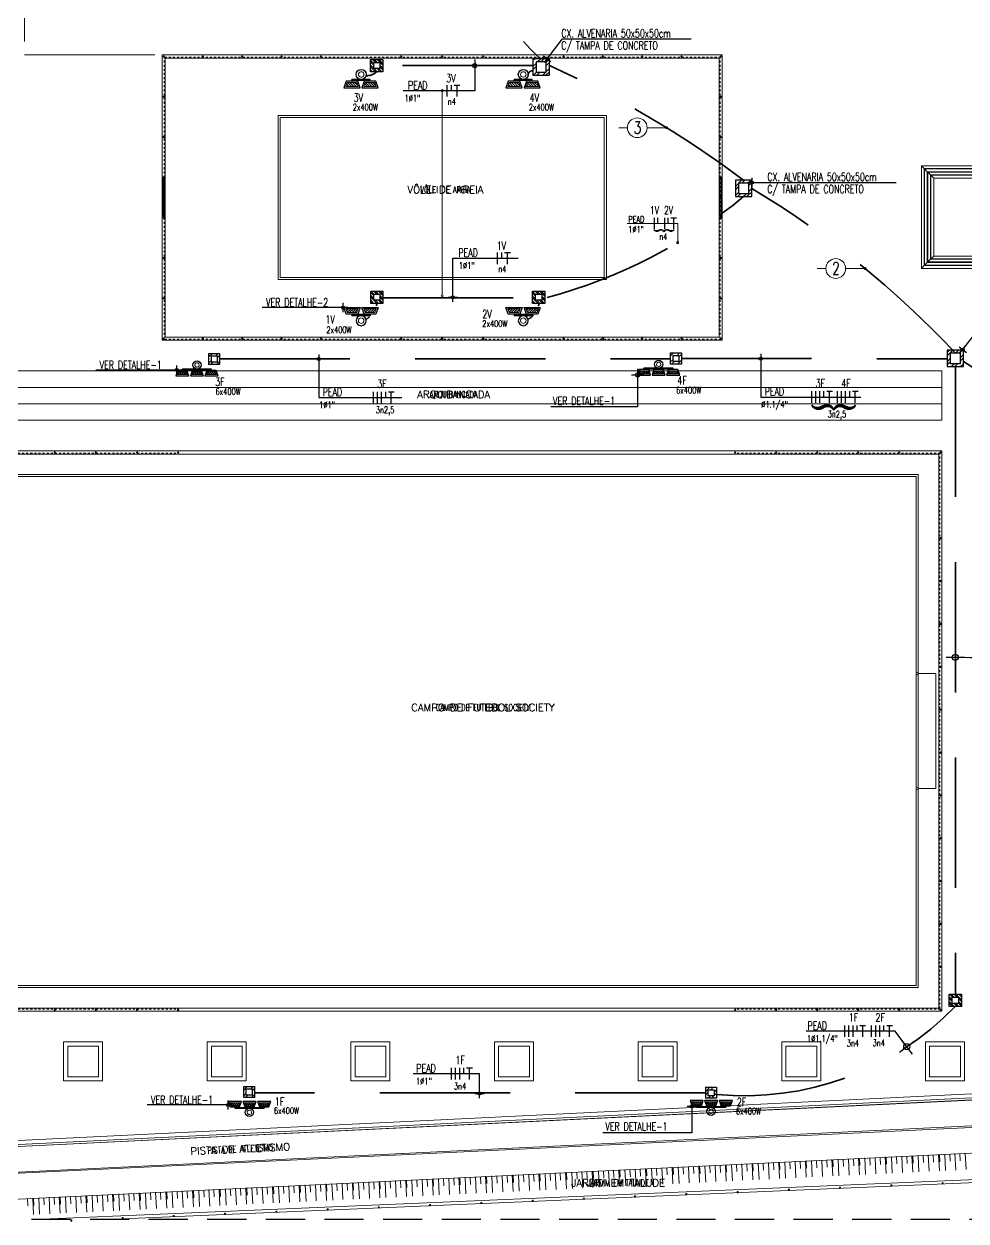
# Model space of a CAD drawing. Header units: millimetres. Extents: x 206 to 837, y 40 to 323.
# Drawn here: x 688.6 to 734.5, y 188.5 to 246.9 of the extents above; entities that cross this region are included whole.
import ezdxf
from ezdxf.enums import TextEntityAlignment as Align

# ---------------------------------------------------------------- set-up
doc = ezdxf.new("R2010")
doc.units = ezdxf.units.MM
doc.linetypes.add('ARQ-MEPJ_BAS-PJ1-GERAL-R06$0$TT4', pattern=[0.1, 0.05, -0.05])
doc.linetypes.add('HIDDEN', pattern=[9.525, 6.35, -3.175])
for name, color, linetype, lineweight in [('I-ARQ', 8, 'Continuous', 0), ('I-CAIXAS', 3, 'Continuous', 30), ('I-ELET_PISO', 5, 'HIDDEN', 35), ('I-FIAÇÃO', 2, 'Continuous', 25), ('I-LIN_CHAMADA', 9, 'Continuous', 9), ('I-LUMINÁRIA_EXT', 4, 'Continuous', 25), ('I-NORMO_ARQ', 9, 'Continuous', 0), ('I-TEXTOS', 2, 'Continuous', 25)]:
    doc.layers.add(name, color=color, linetype=linetype, lineweight=lineweight)
doc.styles.add('COTA200', font='ROMANS.SHX')
doc.styles.add('ROMANS', font='ROMANS.SHX', dxfattribs={"height": 0.25})
doc.styles.get("Standard").update_dxf_attribs({"font": 'arial.ttf'})
doc.dimstyles.new('STANDARD$7', dxfattribs={"dimscale": 1.5, "dimtxt": 0.7, "dimasz": 0.15, "dimexe": 0.1, "dimexo": 0.05, "dimgap": 0.1, "dimtad": 1, "dimdec": 3, "dimzin": 4, "dimdsep": 46, "dimtxsty": 'ROMANS', "dimblk": 'DOT', "dimblk1": 'DOTSMALL', "dimblk2": 'DOTSMALL', "dimsah": 1, "dimcen": 0, "dimdle": 0.15, "dimse1": 1, "dimse2": 1, "dimclrd": 7, "dimclre": 8, "dimclrt": 256, "dimaunit": 1, "dimadec": 0, "dimazin": 0, "dimtfac": 0.006667, "dimtdec": 3, "dimtix": 1, "dimtmove": 2, "dimatfit": 3, "dimldrblk": 'DOTSMALL', "dimfxl": 1, "dimtolj": 1, "dimtzin": 4, "dimarcsym": 0})

# ---------------------------------------------------------------- blocks, each defined once
blk = doc.blocks.new('A$C2C1F21F5')
at = {"layer": 'I-ARQ'}
for p, q in [((15.074, 11.895), (15.224, 11.895)), ((15.674, -36.805), (15.674, 11.895)), ((16.474, -36.805), (16.474, 11.895))]:
    blk.add_line(p, q, dxfattribs=at)
for points in [[(16.074, -36.805), (14.874, -36.805), (14.874, 11.895), (16.074, 11.895)], [(16.074, -36.805), (17.274, -36.805), (17.274, 11.895), (16.074, 11.895)]]:
    blk.add_lwpolyline(points, dxfattribs=at)
blk = doc.blocks.new('A$C7A5F3391')
at = {"layer": 'I-ARQ', "ltscale": 10}
for p, q in [((0.135, 4.865), (0, 5)), ((0.29, 4.71), (0.155, 4.845)), ((0.445, 4.555), (0.31, 4.69)), ((4.555, 4.555), (4.69, 4.69)), ((4.71, 4.71), (4.845, 4.845)), ((4.865, 4.865), (5, 5)), ((0.465, 4.535), (0.6, 4.4)), ((4.535, 4.535), (4.4, 4.4)), ((0.465, 0.465), (0.6, 0.6)), ((4.535, 0.465), (4.4, 0.6)), ((0.135, 0.135), (0, 0)), ((0.29, 0.29), (0.155, 0.155)), ((0.445, 0.445), (0.31, 0.31)), ((4.555, 0.445), (4.69, 0.31)), ((4.71, 0.29), (4.845, 0.155)), ((4.865, 0.135), (5, 0))]:
    blk.add_line(p, q, dxfattribs=at)
for points in [[(0, 4.865), (0, 5), (5, 5), (5, 0), (4.865, 0)], [(5, 0.135), (5, 0), (0, 0), (0, 5), (0.135, 5)], [(0, 4.71), (0, 4.845)], [(0, 4.555), (0, 4.69)], [(0.135, 4.865), (0.135, 0.135), (4.865, 0.135)], [(4.865, 0.135), (4.865, 4.865), (0.135, 4.865)], [(0.155, 4.845), (4.845, 4.845), (4.845, 0.155), (0.155, 0.155), (0.155, 4.845)], [(0.29, 4.71), (0.29, 0.29), (4.71, 0.29)], [(0.29, 4.575), (0.29, 4.71), (4.71, 4.71), (4.71, 0.465)], [(4.71, 0.29), (4.71, 4.71), (0.29, 4.71)], [(4.535, 0.29), (0.29, 0.29), (0.29, 4.535)], [(4.535, 0.465), (0.465, 0.465), (0.465, 4.535)], [(4.535, 0), (4.4, 0)]]:
    blk.add_lwpolyline(points, dxfattribs=at)
for points in [[(4.69, 0.31), (0.31, 0.31), (0.31, 4.69), (4.69, 4.69), (4.69, 0.31)], [(4.555, 0.445), (4.555, 4.555), (0.445, 4.555), (0.445, 0.445), (4.555, 0.445)], [(0.465, 4.535), (0.465, 0.465), (4.535, 0.465), (4.535, 4.535)], [(4.4, 0.6), (4.4, 4.4), (0.6, 4.4), (0.6, 0.6), (4.4, 0.6)]]:
    blk.add_lwpolyline(points, close=True, dxfattribs=at)
blk = doc.blocks.new('A$C72AE6952')
at = {"layer": 'I-ARQ'}
for p, q in [((48.7, 27.3), (0, 27.3)), ((0, 27.3), (0, 0)), ((48.55, 27.15), (0.15, 27.15)), ((0.15, 27.15), (0.15, 0.15)), ((48.55, 27.15), (48.55, 0.15)), ((48.7, 27.3), (48.7, 0)), ((0.15, 0.65), (0.15, 26.65)), ((0.3, 10.85), (0.3, 16.45)), ((0.3, 16.45), (1.15, 16.45)), ((47.324, 16.45), (46.15, 16.45)), ((47.324, 10.85), (47.324, 16.45)), ((47.324, 10.85), (47.324, 16.45)), ((0.3, 10.85), (1.15, 10.85)), ((47.324, 10.85), (46.15, 10.85)), ((48.7, 0), (0, 0)), ((48.55, 0.15), (0.15, 0.15))]:
    blk.add_line(p, q, dxfattribs=at)
at = {"layer": 'I-ARQ', "linetype": 'ARQ-MEPJ_BAS-PJ1-GERAL-R06$0$TT4'}
for p, q in [((0.075, 27.194), (10.075, 27.194)), ((0.106, 27.225), (0.106, 0.075)), ((48.625, 27.194), (37.225, 27.194)), ((48.594, 27.225), (48.594, 0.075)), ((0.075, 0.106), (10.075, 0.106)), ((48.625, 0.106), (37.225, 0.106))]:
    blk.add_line(p, q, dxfattribs=at)
at = {"layer": 'I-ARQ'}
for points in [[(46.15, 1.15), (46.15, 26.15), (1.15, 26.15), (1.15, 1.15)], [(46.05, 1.25), (46.05, 26.05), (1.25, 26.05), (1.25, 1.25)]]:
    blk.add_lwpolyline(points, close=True, dxfattribs=at)
for centre, radius in [((0.075, 27.225), 0.0312), ((0.075, 27.225), 0.0312), ((2.075, 27.225), 0.0312), ((4.075, 27.225), 0.0312), ((6.075, 27.225), 0.0312), ((8.075, 27.225), 0.0312), ((10.075, 27.225), 0.0312), ((37.225, 27.225), 0.0312), ((39.225, 27.225), 0.0312), ((41.225, 27.225), 0.0312), ((43.225, 27.225), 0.0312), ((45.225, 27.225), 0.0312), ((48.625, 27.225), 0.0312), ((48.625, 25.31), 0.0312), ((48.625, 23.395), 0.0312), ((0.075, 23.048), 0.0312), ((48.625, 21.48), 0.0312), ((0.075, 20.96), 0.0312), ((48.625, 19.565), 0.0312), ((0.075, 18.871), 0.0312), ((0.075, 16.783), 0.0312), ((1.2, 16.45), 0.05), ((46.1, 16.45), 0.05), ((48.625, 15.65), 0.0312), ((0.075, 14.694), 0.0312), ((48.625, 13.65), 0.0312), ((0.075, 12.606), 0.0312), ((48.625, 11.65), 0.0312), ((0.075, 10.517), 0.0312), ((1.2, 10.85), 0.05), ((46.1, 10.85), 0.05), ((0.075, 8.429), 0.0312), ((48.625, 7.735), 0.0312), ((0.075, 6.34), 0.0312), ((48.625, 5.82), 0.0312), ((0.075, 4.252), 0.0312), ((48.625, 3.905), 0.0312), ((0.075, 2.163), 0.0312), ((48.625, 1.99), 0.0312), ((0.075, 0.075), 0.0312), ((2.075, 0.075), 0.0312), ((4.075, 0.075), 0.0312), ((6.075, 0.075), 0.0312), ((8.075, 0.075), 0.0312), ((10.075, 0.075), 0.0312), ((37.225, 0.075), 0.0312), ((39.225, 0.075), 0.0312), ((41.225, 0.075), 0.0312), ((43.225, 0.075), 0.0312), ((48.225, 0.075), 0.0312), ((48.625, 0.075), 0.0312)]:
    blk.add_circle(centre, radius, dxfattribs=at)
blk = doc.blocks.new('A$C153C7E87')
at = {"layer": 'I-ARQ'}
for p, q in [((0, 27.3), (0, 0)), ((13.9, 27.3), (0, 27.3)), ((13.75, 27.15), (0.15, 27.15)), ((0.15, 27.15), (0.15, 0.15)), ((6.045, 27.256), (6.919, 27.256)), ((6.045, 27.194), (6.919, 27.194)), ((6.981, 27.256), (7.855, 27.256)), ((6.981, 27.194), (7.855, 27.194)), ((13.75, 27.15), (13.75, 0.15)), ((13.9, 27.3), (13.9, 0)), ((2.209, 13.65), (12.109, 13.65)), ((13.9, 0), (0, 0)), ((13.75, 0.15), (0.15, 0.15)), ((6.045, 0.106), (6.919, 0.106)), ((6.045, 0.044), (6.919, 0.044)), ((6.981, 0.106), (7.855, 0.106)), ((6.981, 0.044), (7.855, 0.044))]:
    blk.add_line(p, q, dxfattribs=at)
at = {"layer": 'I-ARQ', "linetype": 'ARQ-MEPJ_BAS-PJ1-GERAL-R06$0$TT4'}
for p, q in [((0.044, 27.225), (0.044, 0.075)), ((5.968, 27.194), (0.075, 27.194)), ((6.076, 27.225), (6.888, 27.225)), ((7.013, 27.225), (7.824, 27.225)), ((13.825, 27.194), (7.958, 27.194)), ((13.794, 27.225), (13.794, 0.075)), ((5.968, 0.106), (0.075, 0.106)), ((6.076, 0.075), (6.888, 0.075)), ((7.013, 0.075), (7.824, 0.075)), ((13.825, 0.106), (7.958, 0.106))]:
    blk.add_line(p, q, dxfattribs=at)
at = {"layer": 'I-ARQ'}
blk.add_lwpolyline([(0.15, 27.15), (13.75, 27.15), (13.75, 0.15), (0.15, 0.15), (0.15, 27.15)], dxfattribs=at)
for points in [[(10.95, 5.65), (2.95, 5.65), (2.95, 21.65), (10.95, 21.65)], [(10.85, 5.75), (3.05, 5.75), (3.05, 21.55), (10.85, 21.55)]]:
    blk.add_lwpolyline(points, close=True, dxfattribs=at)
for centre, radius in [((0.075, 27.225), 0.0312), ((2.039, 27.225), 0.0312), ((4.004, 27.225), 0.0312), ((5.968, 27.225), 0.0312), ((6.045, 27.225), 0.0312), ((6.919, 27.225), 0.0312), ((6.981, 27.225), 0.0312), ((7.855, 27.225), 0.0312), ((7.932, 27.225), 0.0312), ((9.896, 27.225), 0.0312), ((11.861, 27.225), 0.0312), ((13.825, 27.225), 0.0312), ((0.075, 25.31), 0.0312), ((13.825, 25.31), 0.0312), ((0.075, 23.395), 0.0312), ((13.825, 23.395), 0.0312), ((0.075, 21.48), 0.0312), ((13.825, 21.48), 0.0312), ((0.075, 19.565), 0.0312), ((13.825, 19.565), 0.0312), ((0.075, 15.65), 0.0312), ((13.825, 15.65), 0.0312), ((0.075, 13.65), 0.0312), ((2.159, 13.65), 0.05), ((12.159, 13.65), 0.05), ((13.825, 13.65), 0.0312), ((0.075, 11.65), 0.0312), ((13.825, 11.65), 0.0312), ((0.075, 7.735), 0.0312), ((13.825, 7.735), 0.0312), ((0.075, 5.82), 0.0312), ((13.825, 5.82), 0.0312), ((0.075, 3.905), 0.0312), ((13.825, 3.905), 0.0312), ((0.075, 1.99), 0.0312), ((13.825, 1.99), 0.0312), ((0.075, 0.075), 0.0312), ((2.039, 0.075), 0.0312), ((4.004, 0.075), 0.0312), ((5.968, 0.075), 0.0312), ((6.045, 0.075), 0.0312), ((6.919, 0.075), 0.0312), ((6.981, 0.075), 0.0312), ((7.855, 0.075), 0.0312), ((7.932, 0.075), 0.0312), ((9.896, 0.075), 0.0312), ((11.861, 0.075), 0.0312), ((13.825, 0.075), 0.0312)]:
    blk.add_circle(centre, radius, dxfattribs=at)
blk = doc.blocks.new('CERCA')
at = {"layer": 'I-ARQ'}
blk.add_lwpolyline([(-0.025, 0), (0.025, 0), (0.025, -0.06), (-0.025, -0.06)], close=True, dxfattribs=at)
blk = doc.blocks.new('TALUDE 01')
at = {"layer": 'I-ARQ'}
for p, q in [((-1.257, -0.01), (-1.257, 0.792)), ((-0.757, -0.01), (-0.757, 0.792)), ((-0.257, -0.01), (-0.257, 0.792)), ((-1, 0), (-1, 0.351)), ((-0.5, 0), (-0.5, 0.351)), ((0, 0), (0, 0.351))]:
    blk.add_line(p, q, dxfattribs=at)
blk = doc.blocks.new('*U73')
at = {"layer": 'I-ARQ'}
h = blk.add_hatch(dxfattribs=at)
h.set_pattern_fill('STEEL', color=256, scale=0.1, angle=-90, style=0)
h.set_pattern_definition([(315, (-0.27, 0.27), (0.2245, 0.2245), []), (315, (-0.11125, 0.27), (0.2245, 0.2245), [])])
h.paths.add_polyline_path([(0.15, 0.15), (0.15, -0.15), (-0.15, -0.15), (-0.15, 0.15), (0.006, 0.15), (0.006, 0.27), (-0.27, 0.27), (-0.27, -0.27), (0.27, -0.27), (0.27, 0.27), (0.006, 0.27), (0.006, 0.15)])
at = {"layer": 'I-CAIXAS'}
for p, q in [((0.27, 0.27), (-0.27, 0.27)), ((-0.27, -0.27), (-0.27, 0.27)), ((0.15, 0.15), (-0.15, 0.15)), ((-0.15, -0.15), (-0.15, 0.15)), ((0.15, 0.15), (0.15, -0.15)), ((0.27, 0.27), (0.27, -0.27)), ((0.27, -0.27), (-0.27, -0.27)), ((0.15, -0.15), (-0.15, -0.15))]:
    blk.add_line(p, q, dxfattribs=at)
blk = doc.blocks.new('DOT')
for p, q in [((1.5, 0), (-1.5, 0)), ((0, -1.5), (0, 1.5))]:
    blk.add_line(p, q)
blk.add_circle((0, 0), 0.5)
blk = doc.blocks.new('POSTE PROJETOR')
at = {"layer": 'I-LUMINÁRIA_EXT', "lineweight": 0}
h = blk.add_hatch(dxfattribs=at)
h.set_pattern_fill('ANSI31', color=9, scale=0.5625, angle=-90, style=0)
h.set_pattern_definition([(315, (13.54332, -417.67779), (0.049718446, 0.049718446), [])])
h.paths.add_polyline_path([(0.101, -0.918), (0.045, -1.075), (0.548, -1.075), (0.493, -0.918)])
h = blk.add_hatch(dxfattribs=at)
h.set_pattern_fill('ANSI31', color=9, scale=0.5625, angle=-90, style=0)
h.set_pattern_definition([(315, (14.279395, -417.67779), (0.049718446, 0.049718446), [])])
h.paths.add_polyline_path([(0.837, -0.918), (0.782, -1.075), (1.285, -1.075), (1.229, -0.918)])
at = {"layer": 'I-LUMINÁRIA_EXT'}
for p, q in [((0.297, -0.861), (0.297, -0.795)), ((1.033, -0.795), (0.297, -0.795)), ((1.033, -0.837), (0.297, -0.837)), ((1.033, -0.837), (1.033, -0.795)), ((1.033, -0.861), (1.033, -0.837))]:
    blk.add_line(p, q, dxfattribs=at)
for points in [[(-0.034, -1.131), (0.628, -1.131), (0.533, -0.861), (0.061, -0.861)], [(0.702, -1.131), (1.364, -1.131), (1.269, -0.861), (0.797, -0.861)]]:
    blk.add_lwpolyline(points, close=True, dxfattribs=at)
at = {"layer": 'I-LUMINÁRIA_EXT', "color": 9, "lineweight": 0}
for points in [[(0.045, -1.075), (0.548, -1.075), (0.493, -0.918), (0.101, -0.918)], [(0.782, -1.075), (1.285, -1.075), (1.229, -0.918), (0.837, -0.918)]]:
    blk.add_lwpolyline(points, close=True, dxfattribs=at)
at = {"layer": 'I-LUMINÁRIA_EXT'}
blk.add_circle((0.672, -0.591), 0.203, dxfattribs=at)
at = {"layer": 'I-LUMINÁRIA_EXT', "color": 9, "lineweight": 0}
blk.add_open_spline([(0.751, -0.669), (0.77, -0.65), (0.781, -0.624), (0.785, -0.551), (0.755, -0.505), (0.669, -0.471), (0.616, -0.485), (0.557, -0.555), (0.553, -0.61), (0.601, -0.688), (0.651, -0.71), (0.717, -0.695), (0.736, -0.684), (0.751, -0.669)], degree=3, knots=[0, 0, 0, 0, 0.730811, 0.730811, 1.975496, 1.975496, 3.220182, 3.220182, 4.464868, 4.464868, 5.709554, 5.709554, 6.283185, 6.283185, 6.283185, 6.283185], dxfattribs=at)
blk = doc.blocks.new('30X30')
at = {"layer": 'I-CAIXAS', "lineweight": 0}
h = blk.add_hatch(dxfattribs=at)
h.set_pattern_fill('STEEL', color=9, scale=0.05, style=0)
h.set_pattern_definition([(45, (0, 0), (-0.112253, 0.112253), []), (45, (0, 0.07938), (-0.112253, 0.112253), [])])
h.paths.add_polyline_path([(0.3, 0.3), (-0.3, 0.3), (-0.3, -0.3), (0.3, -0.3)])
h.paths.add_polyline_path([(0.15, -0.15), (-0.15, -0.15), (-0.15, 0.15), (0.15, 0.15)], flags=16)
at = {"layer": 'I-CAIXAS'}
for points in [[(-0.3, 0.3), (0.3, 0.3), (0.3, -0.3), (-0.3, -0.3)], [(-0.15, 0.15), (0.15, 0.15), (0.15, -0.15), (-0.15, -0.15)]]:
    blk.add_lwpolyline(points, close=True, dxfattribs=at)
blk = doc.blocks.new('CX50X50')
at = {"layer": 'I-CAIXAS', "lineweight": 0}
h = blk.add_hatch(dxfattribs=at)
h.set_pattern_fill('STEEL', color=9, scale=0.1, style=0)
h.set_pattern_definition([(45, (0, 0), (-0.2245, 0.2245), []), (45, (0, 0.15875), (-0.2245, 0.2245), [])])
h.paths.add_polyline_path([(0.4, 0.4), (-0.4, 0.4), (-0.4, -0.4), (0.4, -0.4)])
h.paths.add_polyline_path([(0.25, -0.25), (-0.25, -0.25), (-0.25, 0.25), (0.25, 0.25)], flags=16)
at = {"layer": 'I-CAIXAS'}
for points in [[(0.4, 0.4), (-0.4, 0.4), (-0.4, -0.4), (0.4, -0.4)], [(0.25, 0.25), (-0.25, 0.25), (-0.25, -0.25), (0.25, -0.25)]]:
    blk.add_lwpolyline(points, close=True, dxfattribs=at)
blk = doc.blocks.new('fq1')
at = {"layer": 'I-FIAÇÃO', "color": 2}
for p, q in [((458.637, 235.829), (458.637, 236.391)), ((458.837, 235.829), (458.837, 236.391)), ((459.037, 235.829), (459.037, 236.391)), ((459.237, 236.11), (459.237, 236.391)), ((459.371, 236.391), (459.652, 236.391)), ((459.511, 235.829), (459.511, 236.391))]:
    blk.add_line(p, q, dxfattribs=at)
blk = doc.blocks.new('fnt')
at = {"layer": 'I-FIAÇÃO', "color": 2}
for p, q in [((0, -0.281), (0, 0.281)), ((0.208, 0), (0.208, 0.281)), ((0.342, 0.281), (0.623, 0.281)), ((0.482, -0.281), (0.482, 0.281))]:
    blk.add_line(p, q, dxfattribs=at)

msp = doc.modelspace()

# ---------------------------------------------------------------- hatches: boundary and pattern name
at = {"layer": 'I-LIN_CHAMADA'}
for points in [[(719.831, 241.806, 1), (719.979, 241.806, 1)], [(720.367, 236.204, 1), (720.516, 236.204, 1)], [(729.502, 234.947, 1), (729.651, 234.947, 1)]]:
    msp.add_hatch(color=256, dxfattribs=at).paths.add_polyline_path(points)
at = {"layer": 'I-LUMINÁRIA_EXT', "lineweight": 0}
h = msp.add_hatch(dxfattribs=at)
h.set_pattern_fill('ANSI31', color=9, scale=0.545921, angle=-90, style=0)
h.set_pattern_definition([(315, (709.15451, -174.55044), (0.048253054, 0.048253054), [])])
h.paths.add_polyline_path([(696.108, 229.926), (696.054, 229.773), (696.543, 229.773), (696.489, 229.926)])
h = msp.add_hatch(dxfattribs=at)
h.set_pattern_fill('ANSI31', color=9, scale=0.545921, angle=-90, style=0)
h.set_pattern_definition([(315, (709.86889, -174.55044), (0.048253054, 0.048253054), [])])
h.paths.add_polyline_path([(696.822, 229.926), (696.769, 229.773), (697.257, 229.773), (697.203, 229.926)])
h = msp.add_hatch(dxfattribs=at)
h.set_pattern_fill('ANSI31', color=9, scale=0.545921, angle=-90, style=0)
h.set_pattern_definition([(315, (710.575165, -174.55044), (0.048253054, 0.048253054), [])])
h.paths.add_polyline_path([(697.529, 229.926), (697.475, 229.773), (697.963, 229.773), (697.91, 229.926)])
h = msp.add_hatch(dxfattribs=at)
h.set_pattern_fill('ANSI31', color=9, scale=0.545921, angle=-90, style=0)
h.set_pattern_definition([(315, (731.65451, -174.51395), (0.048253054, 0.048253054), [])])
h.paths.add_polyline_path([(718.608, 229.963), (718.554, 229.81), (719.043, 229.81), (718.989, 229.963)])
h = msp.add_hatch(dxfattribs=at)
h.set_pattern_fill('ANSI31', color=9, scale=0.545921, angle=-90, style=0)
h.set_pattern_definition([(315, (732.36889, -174.51395), (0.048253054, 0.048253054), [])])
h.paths.add_polyline_path([(719.322, 229.963), (719.269, 229.81), (719.757, 229.81), (719.703, 229.963)])
h = msp.add_hatch(dxfattribs=at)
h.set_pattern_fill('ANSI31', color=9, scale=0.545921, angle=-90, style=0)
h.set_pattern_definition([(315, (733.075165, -174.51395), (0.048253054, 0.048253054), [])])
h.paths.add_polyline_path([(720.029, 229.963), (719.975, 229.81), (720.463, 229.81), (720.41, 229.963)])
h = msp.add_hatch(dxfattribs=at)
h.set_pattern_fill('ANSI31', color=9, scale=0.545921, angle=90, style=0)
h.set_pattern_definition([(135, (686.009746, 598.6176), (-0.048253054, -0.048253054), [])])
h.paths.add_polyline_path([(699.056, 194.141), (699.11, 194.294), (698.622, 194.294), (698.675, 194.141)])
h = msp.add_hatch(dxfattribs=at)
h.set_pattern_fill('ANSI31', color=9, scale=0.545921, angle=90, style=0)
h.set_pattern_definition([(135, (686.71602, 598.6176), (-0.048253054, -0.048253054), [])])
h.paths.add_polyline_path([(699.763, 194.141), (699.816, 194.294), (699.328, 194.294), (699.381, 194.141)])
h = msp.add_hatch(dxfattribs=at)
h.set_pattern_fill('ANSI31', color=9, scale=0.545921, angle=90, style=0)
h.set_pattern_definition([(135, (687.4304, 598.6176), (-0.048253054, -0.048253054), [])])
h.paths.add_polyline_path([(700.477, 194.141), (700.53, 194.294), (700.042, 194.294), (700.096, 194.141)])
h = msp.add_hatch(dxfattribs=at)
h.set_pattern_fill('ANSI31', color=9, scale=0.545921, angle=90, style=0)
h.set_pattern_definition([(135, (708.509746, 598.66486), (-0.048253054, -0.048253054), [])])
h.paths.add_polyline_path([(721.556, 194.188), (721.61, 194.341), (721.122, 194.341), (721.175, 194.188)])
h = msp.add_hatch(dxfattribs=at)
h.set_pattern_fill('ANSI31', color=9, scale=0.545921, angle=90, style=0)
h.set_pattern_definition([(135, (709.21602, 598.66486), (-0.048253054, -0.048253054), [])])
h.paths.add_polyline_path([(722.263, 194.188), (722.316, 194.341), (721.828, 194.341), (721.881, 194.188)])
h = msp.add_hatch(dxfattribs=at)
h.set_pattern_fill('ANSI31', color=9, scale=0.545921, angle=90, style=0)
h.set_pattern_definition([(135, (709.9304, 598.66486), (-0.048253054, -0.048253054), [])])
h.paths.add_polyline_path([(722.977, 194.188), (723.03, 194.341), (722.542, 194.341), (722.596, 194.188)])

# ---------------------------------------------------------------- linework, layer by layer
at = {"linetype": 'HIDDEN', "ltscale": 0.3}
msp.add_lwpolyline([(644.545, 303.79), (779.432, 303.79), (779.432, 188.6), (644.545, 188.6)], close=True, dxfattribs=at)
at = {"layer": 'I-ARQ', "linetype": 'HIDDEN'}
for p, q in [((688.617, 252.352), (688.617, 243.863)), ((688.617, 245.352), (695.317, 245.352))]:
    msp.add_line(p, q, dxfattribs=at)
at = {"layer": 'I-ARQ'}
for p, q in [((666.985, 191.413), (765.563, 196.231)), ((666.995, 191.213), (765.572, 196.031)), ((667, 191.113), (765.707, 195.937)), ((667, 191.113), (765.606, 195.933)), ((656.526, 189.317), (765.563, 194.58)), ((667.157, 189.869), (765.744, 194.688)), ((667.609, 188.6), (765.614, 193.331)), ((689.09, 188.6), (796.31, 193.162)), ((692.619, 188.6), (796.464, 193.019)), ((688.751, 189.621), (688.768, 189.27)), ((689.008, 189.643), (689.046, 188.842)), ((689.051, 189.635), (689.068, 189.284)), ((689.307, 189.657), (689.346, 188.856)), ((689.551, 189.659), (689.567, 189.309)), ((689.807, 189.682), (689.845, 188.88)), ((690.05, 189.683), (690.067, 189.333)), ((690.306, 189.706), (690.345, 188.904)), ((690.35, 189.698), (690.367, 189.347)), ((690.606, 189.72), (690.645, 188.919)), ((690.849, 189.722), (690.866, 189.371)), ((691.105, 189.744), (691.144, 188.943)), ((691.348, 189.746), (691.365, 189.395)), ((691.605, 189.768), (691.643, 188.967)), ((691.648, 189.761), (691.665, 189.41)), ((691.904, 189.783), (691.943, 188.982)), ((692.147, 189.785), (692.164, 189.434)), ((692.404, 189.807), (692.442, 189.006)), ((692.647, 189.809), (692.664, 189.458)), ((692.903, 189.831), (692.942, 189.03)), ((692.947, 189.823), (692.963, 189.473)), ((693.203, 189.846), (693.241, 189.044)), ((693.446, 189.847), (693.463, 189.497)), ((693.702, 189.87), (693.741, 189.068)), ((693.945, 189.871), (693.962, 189.521)), ((694.202, 189.894), (694.24, 189.092))]:
    msp.add_line(p, q, dxfattribs=at)
for points in [[(692.417, 195.352), (692.417, 197.252), (690.517, 197.252), (690.517, 195.352)], [(699.417, 195.352), (699.417, 197.252), (697.517, 197.252), (697.517, 195.352)], [(706.417, 195.352), (706.417, 197.252), (704.517, 197.252), (704.517, 195.352)], [(713.417, 195.352), (713.417, 197.252), (711.517, 197.252), (711.517, 195.352)], [(720.417, 195.352), (720.417, 197.252), (718.517, 197.252), (718.517, 195.352)], [(727.417, 195.352), (727.417, 197.252), (725.517, 197.252), (725.517, 195.352)], [(734.417, 195.352), (734.417, 197.252), (732.517, 197.252), (732.517, 195.352)], [(692.217, 195.552), (692.217, 197.052), (690.717, 197.052), (690.717, 195.552)], [(699.217, 195.552), (699.217, 197.052), (697.717, 197.052), (697.717, 195.552)], [(706.217, 195.552), (706.217, 197.052), (704.717, 197.052), (704.717, 195.552)], [(713.217, 195.552), (713.217, 197.052), (711.717, 197.052), (711.717, 195.552)], [(720.217, 195.552), (720.217, 197.052), (718.717, 197.052), (718.717, 195.552)], [(727.217, 195.552), (727.217, 197.052), (725.717, 197.052), (725.717, 195.552)], [(734.217, 195.552), (734.217, 197.052), (732.717, 197.052), (732.717, 195.552)]]:
    msp.add_lwpolyline(points, close=True, dxfattribs=at)
at = {"layer": 'I-ELET_PISO'}
for p, q in [((713.376, 244.834), (706.076, 244.834)), ((706.076, 233.52), (713.376, 233.52)), ((698.119, 230.535), (720.08, 230.535)), ((720.62, 230.56), (733.575, 230.544)), ((733.975, 230.164), (733.975, 199.583)), ((721.797, 194.777), (699.837, 194.777))]:
    msp.add_line(p, q, dxfattribs=at)
for centre, radius, start, end in [((728.332, 260.12), 20.896, 196.36404, 225.68295), ((705.297, 245.033), 0.692, 266.43391, 313.80181), ((713.37, 244.367), 0.218, 85.00995, 186.31519), ((693.571, 199.081), 50.184, 53.16503, 65.74194), ((699.903, 198.863), 46.713, 43.16588, 58.86389), ((707.428, 258.29), 25.635, 285.03957, 309.27737), ((704.797, 233.349), 0.988, 346.90403, 354.02482), ((712.698, 233.347), 0.987, 345.65844, 352.56849), ((704.797, 233.349), 0.988, 297.39293, 308.79643), ((712.698, 233.347), 0.987, 297.38379, 316.84082), ((723.053, 211.882), 21.721, 29.36661, 58.58496), ((723.705, 208.899), 14.269, 264.50129, 315.97578)]:
    msp.add_arc(centre, radius, start, end, dxfattribs=at)
at = {"layer": 'I-FIAÇÃO', "color": 2}
for p, q in [((719.304, 236.86), (719.304, 237.407)), ((719.304, 236.86), (719.304, 237.407)), ((719.479, 237.134), (719.479, 237.407)), ((719.479, 237.134), (719.479, 237.407)), ((719.811, 236.86), (719.811, 237.407)), ((719.811, 236.86), (719.811, 237.407)), ((719.985, 237.134), (719.985, 237.407)), ((719.985, 237.134), (719.985, 237.407)), ((720.115, 237.407), (720.388, 237.407)), ((720.115, 237.407), (720.388, 237.407)), ((720.251, 237.124), (720.251, 237.407)), ((720.251, 237.124), (720.251, 237.407)), ((720.251, 236.86), (720.251, 237.124)), ((720.251, 236.86), (720.251, 237.124))]:
    msp.add_line(p, q, dxfattribs=at)
at = {"layer": 'I-LIN_CHAMADA'}
for p, q in [((717.572, 241.805), (717.992, 241.804)), ((718.952, 241.804), (719.398, 241.804)), ((720.441, 237.134), (717.987, 237.134)), ((720.441, 236.204), (720.441, 237.134)), ((727.244, 234.945), (727.663, 234.945)), ((728.623, 234.945), (729.07, 234.944))]:
    msp.add_line(p, q, dxfattribs=at)
at = {"layer": 'I-LIN_CHAMADA', "lineweight": 0}
for centre in [(718.472, 241.804), (728.143, 234.945)]:
    msp.add_circle(centre, 0.48, dxfattribs=at)
at = {"layer": 'I-LUMINÁRIA_EXT'}
for p, q in [((696.299, 229.981), (696.299, 230.046)), ((697.719, 230.046), (696.299, 230.046)), ((697.719, 230.005), (696.299, 230.005)), ((697.013, 229.981), (697.013, 230.005)), ((697.719, 229.981), (697.719, 230.046)), ((718.799, 230.017), (718.799, 230.082)), ((720.219, 230.082), (718.799, 230.082)), ((720.219, 230.041), (718.799, 230.041)), ((719.513, 230.017), (719.513, 230.041)), ((720.219, 230.017), (720.219, 230.082)), ((698.866, 194.086), (698.866, 194.022)), ((698.866, 194.063), (700.286, 194.063)), ((698.866, 194.022), (700.286, 194.022)), ((699.572, 194.086), (699.572, 194.063)), ((700.286, 194.086), (700.286, 194.022)), ((721.366, 194.134), (721.366, 194.069)), ((721.366, 194.11), (722.786, 194.11)), ((721.366, 194.069), (722.786, 194.069)), ((722.072, 194.134), (722.072, 194.11)), ((722.786, 194.134), (722.786, 194.069))]:
    msp.add_line(p, q, dxfattribs=at)
for points in [[(695.978, 229.719), (696.62, 229.719), (696.528, 229.981), (696.069, 229.981)], [(696.692, 229.719), (697.334, 229.719), (697.242, 229.981), (696.784, 229.981)], [(697.398, 229.719), (698.04, 229.719), (697.948, 229.981), (697.49, 229.981)], [(718.478, 229.755), (719.12, 229.755), (719.028, 230.017), (718.569, 230.017)], [(719.192, 229.755), (719.834, 229.755), (719.742, 230.017), (719.284, 230.017)], [(719.898, 229.755), (720.54, 229.755), (720.448, 230.017), (719.99, 230.017)], [(699.187, 194.349), (698.545, 194.349), (698.636, 194.086), (699.095, 194.086)], [(699.893, 194.349), (699.251, 194.349), (699.343, 194.086), (699.801, 194.086)], [(700.607, 194.349), (699.965, 194.349), (700.057, 194.086), (700.516, 194.086)], [(721.687, 194.396), (721.045, 194.396), (721.136, 194.134), (721.595, 194.134)], [(722.393, 194.396), (721.751, 194.396), (721.843, 194.134), (722.301, 194.134)], [(723.107, 194.396), (722.465, 194.396), (722.557, 194.134), (723.016, 194.134)]]:
    msp.add_lwpolyline(points, close=True, dxfattribs=at)
at = {"layer": 'I-LUMINÁRIA_EXT', "color": 9, "lineweight": 0}
for points in [[(696.054, 229.773), (696.543, 229.773), (696.489, 229.926), (696.108, 229.926)], [(696.769, 229.773), (697.257, 229.773), (697.203, 229.926), (696.822, 229.926)], [(697.475, 229.773), (697.963, 229.773), (697.91, 229.926), (697.529, 229.926)], [(718.554, 229.81), (719.043, 229.81), (718.989, 229.963), (718.608, 229.963)], [(719.269, 229.81), (719.757, 229.81), (719.703, 229.963), (719.322, 229.963)], [(719.975, 229.81), (720.463, 229.81), (720.41, 229.963), (720.029, 229.963)], [(699.11, 194.294), (698.622, 194.294), (698.675, 194.141), (699.056, 194.141)], [(699.816, 194.294), (699.328, 194.294), (699.381, 194.141), (699.763, 194.141)], [(700.53, 194.294), (700.042, 194.294), (700.096, 194.141), (700.477, 194.141)], [(721.61, 194.341), (721.122, 194.341), (721.175, 194.188), (721.556, 194.188)], [(722.316, 194.341), (721.828, 194.341), (721.881, 194.188), (722.263, 194.188)], [(723.03, 194.341), (722.542, 194.341), (722.596, 194.188), (722.977, 194.188)]]:
    msp.add_lwpolyline(points, close=True, dxfattribs=at)
at = {"layer": 'I-LUMINÁRIA_EXT'}
for centre in [(697.017, 230.243), (719.517, 230.279), (699.567, 193.825), (722.067, 193.872)]:
    msp.add_circle(centre, 0.197, dxfattribs=at)
at = {"layer": 'I-LUMINÁRIA_EXT', "color": 9, "lineweight": 0}
for points in [[(697.094, 230.167), (697.113, 230.186), (697.124, 230.211), (697.127, 230.282), (697.098, 230.327), (697.015, 230.359), (696.964, 230.346), (696.906, 230.278), (696.902, 230.225), (696.949, 230.149), (696.997, 230.128), (697.061, 230.142), (697.08, 230.152), (697.094, 230.167)], [(719.594, 230.204), (719.613, 230.222), (719.624, 230.248), (719.627, 230.319), (719.598, 230.363), (719.515, 230.396), (719.464, 230.383), (719.406, 230.314), (719.402, 230.261), (719.449, 230.185), (719.497, 230.164), (719.561, 230.178), (719.58, 230.189), (719.594, 230.204)], [(699.491, 193.9), (699.472, 193.881), (699.461, 193.856), (699.458, 193.785), (699.487, 193.741), (699.57, 193.708), (699.621, 193.721), (699.679, 193.789), (699.683, 193.842), (699.636, 193.919), (699.588, 193.939), (699.524, 193.925), (699.505, 193.915), (699.491, 193.9)], [(721.991, 193.947), (721.972, 193.929), (721.961, 193.903), (721.958, 193.832), (721.987, 193.788), (722.07, 193.755), (722.121, 193.768), (722.179, 193.837), (722.183, 193.89), (722.136, 193.966), (722.088, 193.987), (722.024, 193.972), (722.005, 193.962), (721.991, 193.947)]]:
    msp.add_open_spline(points, degree=3, knots=[0, 0, 0, 0, 0.730811, 0.730811, 1.975496, 1.975496, 3.220182, 3.220182, 4.464868, 4.464868, 5.709554, 5.709554, 6.283185, 6.283185, 6.283185, 6.283185], dxfattribs=at)
at = {"layer": 'I-NORMO_ARQ'}
for p, q in [((719.398, 241.804), (719.9, 241.804)), ((719.398, 241.803), (719.9, 241.803)), ((729.07, 234.944), (729.572, 234.944)), ((729.07, 234.944), (729.572, 234.944))]:
    msp.add_line(p, q, dxfattribs=at)

# ---------------------------------------------------------------- block references
for p, rotation in [((697.849, 230.535), 90), ((720.35, 230.56), 90), ((699.567, 194.812), 270), ((722.067, 194.777), 90)]:
    msp.add_blockref('*U73', p, dxfattribs=dict(rotation=rotation))
at = {"layer": 'I-ARQ', "xscale": -1}
for name, p, rotation in [('A$C153C7E87', (695.317, 231.452), 270), ('A$C7A5F3391', (737.317, 239.952), 90), ('A$C72AE6952', (733.317, 198.752), 6.670104468753379e-09)]:
    msp.add_blockref(name, p, dxfattribs=dict(at, rotation=rotation))
at = {"layer": 'I-ARQ'}
for name, p, rotation in [('A$C2C1F21F5', (721.422, 244.826), 270), ('TALUDE 01', (724.11, 191.328), 182.7634959852378), ('TALUDE 01', (725.409, 191.39), 182.7634959852378), ('TALUDE 01', (726.707, 191.453), 182.7634959852378), ('TALUDE 01', (728.006, 191.516), 182.7634959852378), ('TALUDE 01', (729.304, 191.578), 182.7634959852378), ('TALUDE 01', (730.603, 191.641), 182.7634959852378), ('TALUDE 01', (731.901, 191.704), 182.7634959852378), ('TALUDE 01', (733.2, 191.766), 182.7634959852378), ('TALUDE 01', (711.125, 190.701), 182.7634959852378), ('TALUDE 01', (712.424, 190.763), 182.7634959852378), ('TALUDE 01', (713.722, 190.826), 182.7634959852378), ('TALUDE 01', (715.021, 190.889), 182.7634959852378), ('TALUDE 01', (716.319, 190.951), 182.7634959852378), ('TALUDE 01', (717.618, 191.014), 182.7634959852378), ('TALUDE 01', (718.916, 191.077), 182.7634959852378), ('TALUDE 01', (720.215, 191.139), 182.7634959852378), ('TALUDE 01', (721.513, 191.202), 182.7634959852378), ('TALUDE 01', (722.812, 191.265), 182.7634959852378), ('TALUDE 01', (699.439, 190.137), 182.7634959852378), ('TALUDE 01', (700.737, 190.199), 182.7634959852378), ('TALUDE 01', (702.036, 190.262), 182.7634959852378), ('TALUDE 01', (703.334, 190.325), 182.7634959852378), ('TALUDE 01', (704.633, 190.387), 182.7634959852378), ('TALUDE 01', (705.931, 190.45), 182.7634959852378), ('TALUDE 01', (707.23, 190.513), 182.7634959852378), ('TALUDE 01', (708.528, 190.575), 182.7634959852378), ('TALUDE 01', (709.827, 190.638), 182.7634959852378), ('CERCA', (728.359, 190.121), 182.4362404062261), ('CERCA', (730.857, 190.227), 182.4362404062261), ('CERCA', (733.354, 190.333), 182.4362404062261), ('TALUDE 01', (694.245, 189.886), 182.7634959852378), ('TALUDE 01', (695.544, 189.949), 182.7634959852378), ('TALUDE 01', (696.842, 190.011), 182.7634959852378), ('TALUDE 01', (698.141, 190.074), 182.7634959852378), ('CERCA', (715.87, 189.59), 182.4362404062261), ('CERCA', (718.368, 189.696), 182.4362404062261), ('CERCA', (720.866, 189.802), 182.4362404062261), ('CERCA', (723.363, 189.908), 182.4362404062261), ('CERCA', (725.861, 190.015), 182.4362404062261), ('CERCA', (700.884, 188.952), 182.4362404062261), ('CERCA', (703.382, 189.058), 182.4362404062261), ('CERCA', (705.879, 189.164), 182.4362404062261), ('CERCA', (708.377, 189.271), 182.4362404062261), ('CERCA', (710.875, 189.377), 182.4362404062261), ('CERCA', (713.372, 189.483), 182.4362404062261), ('CERCA', (690.893, 188.527), 182.4362404062261), ('CERCA', (693.391, 188.633), 182.4362404062261), ('CERCA', (695.888, 188.739), 182.4362404062261), ('CERCA', (698.386, 188.846), 182.4362404062261)]:
    msp.add_blockref(name, p, dxfattribs=dict(at, rotation=rotation))
at = {"layer": 'I-CAIXAS'}
for p, rotation in [((705.776, 244.834), 90), ((705.78, 233.546), 90), ((713.669, 233.546), 90), ((733.975, 199.283), 270)]:
    msp.add_blockref('30X30', p, dxfattribs=dict(at, rotation=rotation))
at = {"layer": 'I-ELET_PISO'}
for p in [(713.789, 244.768), (723.657, 238.846), (733.975, 230.564)]:
    msp.add_blockref('CX50X50', p, dxfattribs=at)
at = {"layer": 'I-FIAÇÃO'}
for name, p in [('fnt', (709.209, 243.604)), ('fnt', (711.666, 235.443)), ('fq1', (246.974, -7.452)), ('fq1', (268.335, -7.428)), ('fq1', (269.588, -7.428)), ('fq1', (269.95, -38.332)), ('fq1', (271.256, -38.332)), ('fq1', (250.783, -40.406))]:
    msp.add_blockref(name, p, dxfattribs=at)
at = {"layer": 'I-LUMINÁRIA_EXT', "xscale": 1.200000000000045, "yscale": 1.200000000000045, "zscale": 1.200000000000045}
for p in [(704.211, 245.112), (712.111, 245.112)]:
    msp.add_blockref('POSTE PROJETOR', p, dxfattribs=at)
at = {"layer": 'I-LUMINÁRIA_EXT', "xscale": -1.200000000000045, "yscale": 1.200000000000045, "zscale": 1.2, "rotation": 180}
for p in [(704.211, 231.692), (712.111, 231.692)]:
    msp.add_blockref('POSTE PROJETOR', p, dxfattribs=at)

# ---------------------------------------------------------------- texts
at = {"layer": 'I-NORMO_ARQ', "style": 'COTA200'}
for s, p in [('VÔLEI DE AREIA', (709.12, 238.788)), ('ARQUIBANCADA', (709.525, 228.808)), ('CAMPO DE FUTEBOL SOCIETY', (710.953, 213.552)), ('JARDIM EM TALUDE', (717.542, 190.387))]:
    msp.add_text(s, height=0.36, dxfattribs=at).set_placement(p, align=Align.MIDDLE_CENTER)
at = {"layer": 'I-NORMO_ARQ', "style": 'ROMANS', "width": 0.7}
for s, p in [('VÔLEI DE AREIA', (709.12, 238.788)), ('ARQUIBANCADA', (709.525, 228.807)), ('CAMPO DE FUTEBOL SOCIETY', (710.953, 213.552)), ('JARDIM EM TALUDE', (717.542, 190.387))]:
    msp.add_text(s, height=0.32, dxfattribs=at).set_placement(p, align=Align.MIDDLE_CENTER)
at = {"layer": 'I-NORMO_ARQ', "style": 'COTA200'}
msp.add_text('PISTA DE ATLETISMO', height=0.36, rotation=2.65946, dxfattribs=at).set_placement((699.124, 192.039), align=Align.MIDDLE_CENTER)
at = {"layer": 'I-NORMO_ARQ', "style": 'ROMANS', "width": 0.7}
msp.add_text('PISTA DE ATLETISMO', height=0.32, rotation=2.65946, dxfattribs=at).set_placement((699.124, 192.039), align=Align.MIDDLE_CENTER)
at = {"layer": 'I-TEXTOS', "color": 2, "style": 'ROMANS', "width": 0.7}
for s, height, p in [('CX. ALVENARIA 50x50x50cm', 0.4, (714.774, 246.204)), ('C/ TAMPA DE CONCRETO', 0.4, (714.771, 245.611)), ('PEAD', 0.4, (707.299, 243.672)), ('3V', 0.4, (709.167, 244.021)), ('3V', 0.4, (704.653, 243.07)), ('1%%C1"', 0.32, (707.132, 243.087)), ('4V', 0.4, (713.233, 243.07)), ('2x400W', 0.32, (704.606, 242.645)), ('n4', 0.32, (709.239, 242.924)), ('2x400W', 0.32, (713.186, 242.645)), ('3', 0.6, (718.304, 241.513)), ('CX. ALVENARIA 50x50x50cm', 0.4, (724.812, 239.209)), ('C/ TAMPA DE CONCRETO', 0.4, (724.809, 238.616)), ('PEAD', 0.312, (718.038, 237.187)), ('1V', 0.39, (719.092, 237.588)), ('2V', 0.39, (719.775, 237.588)), ('1%%C1"', 0.312, (718.038, 236.697)), ('n4', 0.312, (719.554, 236.338)), ('PEAD', 0.4, (709.756, 235.512)), ('1V', 0.4, (711.624, 235.86)), ('1%%C1"', 0.32, (709.774, 234.926)), ('2', 0.6, (727.976, 234.654)), ('n4', 0.32, (711.696, 234.763)), ('VER DETALHE-2', 0.4, (700.384, 233.092)), ('2V', 0.4, (710.923, 232.526)), ('1V', 0.4, (703.279, 232.258)), ('2x400W', 0.32, (710.919, 232.097)), ('2x400W', 0.32, (703.32, 231.793)), ('VER DETALHE-1', 0.4, (692.274, 230.049)), ('3F', 0.4, (697.902, 229.222)), ('3F', 0.4, (705.805, 229.127)), ('4F', 0.4, (720.431, 229.291)), ('3F', 0.4, (727.166, 229.15)), ('4F', 0.4, (728.419, 229.15)), ('6x400W', 0.32, (697.919, 228.787)), ('PEAD', 0.4, (703.142, 228.727)), ('VER DETALHE-1', 0.4, (714.369, 228.294)), ('6x400W', 0.32, (720.368, 228.853)), ('PEAD', 0.4, (724.683, 228.75)), ('1%%C1"', 0.32, (702.975, 228.141)), ('3n2,5', 0.32, (705.731, 227.895)), ('%%C1.1/4"', 0.32, (724.515, 228.165)), ('3n2,5', 0.32, (727.752, 227.692)), ('1F', 0.4, (728.781, 198.247)), ('2F', 0.4, (730.086, 198.247)), ('PEAD', 0.4, (726.771, 197.847)), ('1%%C1.1/4"', 0.32, (726.745, 197.261)), ('3n4', 0.32, (728.684, 197.038)), ('3n4', 0.32, (729.944, 197.047)), ('PEAD', 0.4, (707.704, 195.773)), ('1F', 0.4, (709.613, 196.173)), ('1%%C1"', 0.32, (707.691, 195.187)), ('3n4', 0.32, (709.54, 194.941)), ('VER DETALHE-1', 0.4, (694.777, 194.236)), ('1F', 0.4, (700.812, 194.149)), ('2F', 0.4, (723.327, 194.126)), ('6x400W', 0.32, (700.764, 193.744)), ('6x400W', 0.32, (723.279, 193.726)), ('VER DETALHE-1', 0.4, (716.921, 192.935))]:
    msp.add_text(s, height=height, dxfattribs=at).set_placement(p)
for s, height, rotation, p in [('}', 0.65, 270, (719.494, 236.929)), ('{', 1.4, 90, (728.646, 227.904))]:
    msp.add_text(s, height=height, rotation=rotation, dxfattribs=at).set_placement(p)

# ---------------------------------------------------------------- leaders
at = {"layer": 'I-LIN_CHAMADA', "lineweight": 0}
for points, override in [([(714.088, 245.164), (714.831, 246.133), (721.098, 246.133)], {"dimscale": 1, "dimtxt": 0.18, "dimasz": 0.15, "dimexe": 0.18, "dimexo": 0.0625, "dimgap": 0.09, "dimtad": 0, "dimtih": 1, "dimtoh": 1, "dimdec": 4, "dimzin": 0, "dimtxsty": 'Standard', "dimcen": 0.09, "dimdle": 0, "dimse1": 0, "dimse2": 0, "dimclrd": 256, "dimclre": 0, "dimclrt": 0, "dimaunit": 0, "dimtfac": 1, "dimtdec": 4, "dimtix": 0, "dimtofl": 0, "dimtmove": 0, "dimldrblk": 'Dot', "dimtzin": 0}), ([(710.552, 244.834), (710.552, 243.604), (707.071, 243.604)], {"dimscale": 1, "dimtxt": 0.18, "dimasz": 0.2, "dimexe": 0.18, "dimexo": 0.0625, "dimgap": 0.09, "dimtad": 0, "dimtih": 1, "dimtoh": 1, "dimdec": 4, "dimzin": 0, "dimtxsty": 'Standard', "dimcen": 0.09, "dimdle": 0, "dimse1": 0, "dimse2": 0, "dimclrd": 256, "dimclre": 0, "dimclrt": 0, "dimaunit": 0, "dimtfac": 1, "dimtdec": 4, "dimtix": 0, "dimtofl": 0, "dimtmove": 0, "dimldrblk": 'Dot', "dimtzin": 0}), ([(724.057, 239.137), (724.821, 239.138), (731.088, 239.138)], {"dimscale": 1, "dimtxt": 0.18, "dimasz": 0.15, "dimexe": 0.18, "dimexo": 0.0625, "dimgap": 0.09, "dimtad": 0, "dimtih": 1, "dimtoh": 1, "dimdec": 4, "dimzin": 0, "dimtxsty": 'Standard', "dimcen": 0.09, "dimdle": 0, "dimse1": 0, "dimse2": 0, "dimclrd": 256, "dimclre": 0, "dimclrt": 0, "dimaunit": 0, "dimtfac": 1, "dimtdec": 4, "dimtix": 0, "dimtofl": 0, "dimtmove": 0, "dimldrblk": 'Dot', "dimtzin": 0}), ([(709.479, 233.543), (709.479, 235.443), (712.667, 235.443)], {"dimscale": 1, "dimtxt": 0.18, "dimasz": 0.15, "dimexe": 0.18, "dimexo": 0.0625, "dimgap": 0.09, "dimtad": 0, "dimtih": 1, "dimtoh": 1, "dimdec": 4, "dimzin": 0, "dimtxsty": 'Standard', "dimcen": 0.09, "dimdle": 0, "dimse1": 0, "dimse2": 0, "dimclrd": 256, "dimclre": 0, "dimclrt": 0, "dimaunit": 0, "dimtfac": 1, "dimtdec": 4, "dimtix": 0, "dimtofl": 0, "dimtmove": 0, "dimldrblk": 'Dot', "dimtzin": 0}), ([(704.137, 233.039), (703.804, 233.039), (700.188, 233.039)], {"dimscale": 1, "dimtxt": 0.18, "dimasz": 0.15, "dimexe": 0.18, "dimexo": 0.0625, "dimgap": 0.09, "dimtad": 0, "dimtih": 1, "dimtoh": 1, "dimdec": 4, "dimzin": 0, "dimtxsty": 'Standard', "dimcen": 0.09, "dimdle": 0, "dimse1": 0, "dimse2": 0, "dimclrd": 256, "dimclre": 0, "dimclrt": 0, "dimaunit": 0, "dimtfac": 1, "dimtdec": 4, "dimtix": 0, "dimtofl": 0, "dimtmove": 0, "dimldrblk": 'Dot', "dimtzin": 0}), ([(734.334, 230.993), (735.078, 231.962), (741.345, 231.962)], {"dimscale": 1, "dimtxt": 0.18, "dimasz": 0.15, "dimexe": 0.18, "dimexo": 0.0625, "dimgap": 0.09, "dimtad": 0, "dimtih": 1, "dimtoh": 1, "dimdec": 4, "dimzin": 0, "dimtxsty": 'Standard', "dimcen": 0.09, "dimdle": 0, "dimse1": 0, "dimse2": 0, "dimclrd": 256, "dimclre": 0, "dimclrt": 0, "dimaunit": 0, "dimtfac": 1, "dimtdec": 4, "dimtix": 0, "dimtofl": 0, "dimtmove": 0, "dimldrblk": 'Dot', "dimtzin": 0}), ([(702.947, 230.532), (702.947, 228.658), (707.001, 228.658)], {"dimscale": 1, "dimtxt": 0.18, "dimasz": 0.15, "dimexe": 0.18, "dimexo": 0.0625, "dimgap": 0.09, "dimtad": 0, "dimtih": 1, "dimtoh": 1, "dimdec": 4, "dimzin": 0, "dimtxsty": 'Standard', "dimcen": 0.09, "dimdle": 0, "dimse1": 0, "dimse2": 0, "dimclrd": 256, "dimclre": 0, "dimclrt": 0, "dimaunit": 0, "dimtfac": 1, "dimtdec": 4, "dimtix": 0, "dimtofl": 0, "dimtmove": 0, "dimldrblk": 'Dot', "dimtzin": 0}), ([(724.487, 230.555), (724.487, 228.682), (729.365, 228.682)], {"dimscale": 1, "dimtxt": 0.18, "dimasz": 0.15, "dimexe": 0.18, "dimexo": 0.0625, "dimgap": 0.09, "dimtad": 0, "dimtih": 1, "dimtoh": 1, "dimdec": 4, "dimzin": 0, "dimtxsty": 'Standard', "dimcen": 0.09, "dimdle": 0, "dimse1": 0, "dimse2": 0, "dimclrd": 256, "dimclre": 0, "dimclrt": 0, "dimaunit": 0, "dimtfac": 1, "dimtdec": 4, "dimtix": 0, "dimtofl": 0, "dimtmove": 0, "dimldrblk": 'Dot', "dimtzin": 0}), ([(696.027, 229.995), (695.694, 229.995), (692.079, 229.995)], {"dimscale": 1, "dimtxt": 0.18, "dimasz": 0.15, "dimexe": 0.18, "dimexo": 0.0625, "dimgap": 0.09, "dimtad": 0, "dimtih": 1, "dimtoh": 1, "dimdec": 4, "dimzin": 0, "dimtxsty": 'Standard', "dimcen": 0.09, "dimdle": 0, "dimse1": 0, "dimse2": 0, "dimclrd": 256, "dimclre": 0, "dimclrt": 0, "dimaunit": 0, "dimtfac": 1, "dimtdec": 4, "dimtix": 0, "dimtofl": 0, "dimtmove": 0, "dimldrblk": 'Dot', "dimtzin": 0}), ([(718.488, 229.752), (718.488, 228.212), (714.262, 228.212)], {"dimscale": 1, "dimtxt": 0.18, "dimasz": 0.2, "dimexe": 0.18, "dimexo": 0.0625, "dimgap": 0.09, "dimtad": 0, "dimtih": 1, "dimtoh": 1, "dimdec": 4, "dimzin": 0, "dimtxsty": 'Standard', "dimcen": 0.09, "dimdle": 0, "dimse1": 0, "dimse2": 0, "dimclrd": 256, "dimclre": 0, "dimclrt": 0, "dimaunit": 0, "dimtfac": 1, "dimtdec": 4, "dimtix": 0, "dimtofl": 0, "dimtmove": 0, "dimldrblk": 'Dot', "dimtzin": 0}), ([(733.975, 216.002), (734.701, 215.994), (739.029, 215.994)], {"dimscale": 1, "dimtxt": 0.18, "dimasz": 0.3, "dimexe": 0.18, "dimexo": 0.0625, "dimgap": 0.09, "dimtad": 0, "dimtih": 1, "dimtoh": 1, "dimdec": 4, "dimzin": 0, "dimtxsty": 'Standard', "dimcen": 0.09, "dimdle": 0, "dimse1": 0, "dimse2": 0, "dimclrd": 256, "dimclre": 0, "dimclrt": 0, "dimaunit": 0, "dimtfac": 1, "dimtdec": 4, "dimtix": 0, "dimtofl": 0, "dimtmove": 0, "dimldrblk": 'Dot', "dimtzin": 0}), ([(731.608, 197.019), (731.038, 197.778), (726.71, 197.778)], {"dimscale": 1, "dimtxt": 0.18, "dimasz": 0.3, "dimexe": 0.18, "dimexo": 0.0625, "dimgap": 0.09, "dimtad": 0, "dimtih": 1, "dimtoh": 1, "dimdec": 4, "dimzin": 0, "dimtxsty": 'Standard', "dimcen": 0.09, "dimdle": 0, "dimse1": 0, "dimse2": 0, "dimclrd": 256, "dimclre": 0, "dimclrt": 0, "dimaunit": 0, "dimtfac": 1, "dimtdec": 4, "dimtix": 0, "dimtofl": 0, "dimtmove": 0, "dimldrblk": 'Dot', "dimtzin": 0}), ([(710.783, 194.741), (710.783, 195.704), (707.548, 195.704)], {"dimscale": 1, "dimtxt": 0.18, "dimasz": 0.15, "dimexe": 0.18, "dimexo": 0.0625, "dimgap": 0.09, "dimtad": 0, "dimtih": 1, "dimtoh": 1, "dimdec": 4, "dimzin": 0, "dimtxsty": 'Standard', "dimcen": 0.09, "dimdle": 0, "dimse1": 0, "dimse2": 0, "dimclrd": 256, "dimclre": 0, "dimclrt": 0, "dimaunit": 0, "dimtfac": 1, "dimtdec": 4, "dimtix": 0, "dimtofl": 0, "dimtmove": 0, "dimldrblk": 'Dot', "dimtzin": 0}), ([(698.529, 194.183), (698.196, 194.183), (694.581, 194.183)], {"dimscale": 1, "dimtxt": 0.18, "dimasz": 0.15, "dimexe": 0.18, "dimexo": 0.0625, "dimgap": 0.09, "dimtad": 0, "dimtih": 1, "dimtoh": 1, "dimdec": 4, "dimzin": 0, "dimtxsty": 'Standard', "dimcen": 0.09, "dimdle": 0, "dimse1": 0, "dimse2": 0, "dimclrd": 256, "dimclre": 0, "dimclrt": 0, "dimaunit": 0, "dimtfac": 1, "dimtdec": 4, "dimtix": 0, "dimtofl": 0, "dimtmove": 0, "dimldrblk": 'Dot', "dimtzin": 0}), ([(721.131, 194.11), (721.131, 192.826), (716.791, 192.826)], {"dimscale": 1, "dimtxt": 0.18, "dimasz": 0.15, "dimexe": 0.18, "dimexo": 0.0625, "dimgap": 0.09, "dimtad": 0, "dimtih": 1, "dimtoh": 1, "dimdec": 4, "dimzin": 0, "dimtxsty": 'Standard', "dimcen": 0.09, "dimdle": 0, "dimse1": 0, "dimse2": 0, "dimclrd": 256, "dimclre": 0, "dimclrt": 0, "dimaunit": 0, "dimtfac": 1, "dimtdec": 4, "dimtix": 0, "dimtofl": 0, "dimtmove": 0, "dimldrblk": 'Dot', "dimtzin": 0})]:
    msp.add_leader(points, dimstyle='STANDARD$7', override=override, dxfattribs=at)

doc.saveas('drawing.dxf')
